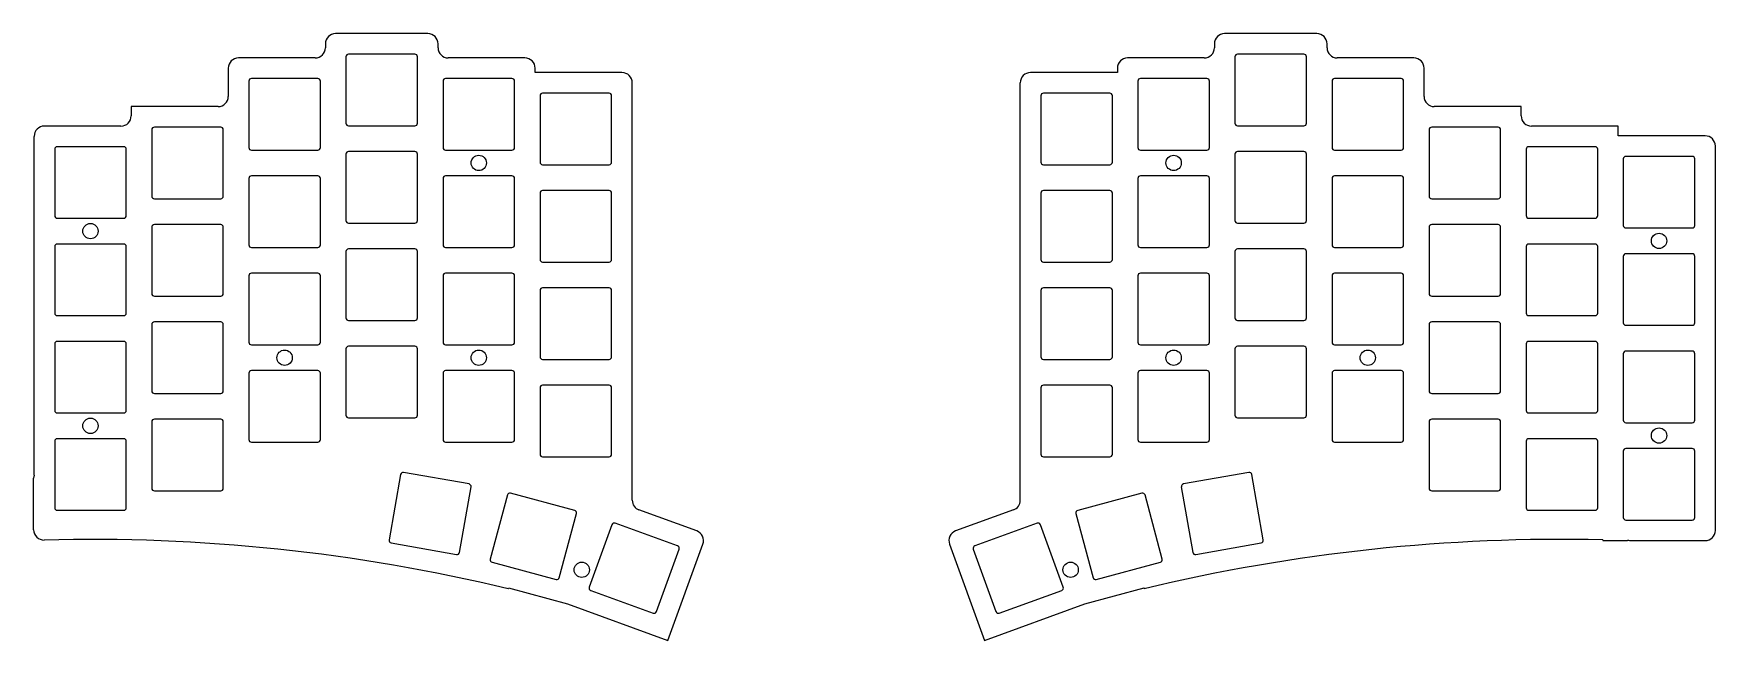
# Model space of a CAD drawing. Header units: millimetres. Extents: x 58 to 387, y -231 to -112.
import ezdxf

# ---------------------------------------------------------------- set-up
doc = ezdxf.new("R2010")
doc.units = ezdxf.units.MM

msp = doc.modelspace()

# ---------------------------------------------------------------- linework, layer by layer
for p, q in [((135.03, -111.82), (116.97, -111.82)), ((309.02, -111.82), (290.98, -111.82)), ((114.97, -113.82), (114.97, -114.58)), ((137.03, -114.58), (137.03, -113.82)), ((288.98, -113.82), (288.98, -114.58)), ((311.02, -114.58), (311.02, -113.82)), ((112.97, -116.58), (97.97, -116.58)), ((119, -116.35), (119, -129.35)), ((132.5, -115.85), (119.5, -115.85)), ((133, -129.35), (133, -116.35)), ((154.03, -116.58), (139.03, -116.58)), ((286.98, -116.58), (271.98, -116.58)), ((293, -116.35), (293, -129.35)), ((306.5, -115.85), (293.5, -115.85)), ((307, -129.35), (307, -116.35)), ((328.02, -116.58), (313.02, -116.58)), ((95.97, -118.58), (95.97, -124.11)), ((100, -121.11), (100, -134.11)), ((113.5, -120.61), (100.5, -120.61)), ((114, -134.11), (114, -121.11)), ((138, -121.11), (138, -134.11)), ((151.5, -120.61), (138.5, -120.61)), ((152, -134.11), (152, -121.11)), ((156.03, -119.44), (156.03, -118.58)), ((173.03, -119.44), (156.03, -119.44)), ((175.03, -203.14), (175.03, -121.44)), ((250.97, -203.14), (250.97, -121.44)), ((269.98, -119.44), (252.97, -119.44)), ((269.98, -118.58), (269.98, -119.44)), ((274, -121.11), (274, -134.11)), ((287.5, -120.61), (274.5, -120.61)), ((288, -134.11), (288, -121.11)), ((312, -121.11), (312, -134.11)), ((325.5, -120.61), (312.5, -120.61)), ((326, -134.11), (326, -121.11)), ((330.02, -124.11), (330.02, -118.58)), ((157, -123.97), (157, -136.97)), ((170.5, -123.47), (157.5, -123.47)), ((171, -136.97), (171, -123.97)), ((255, -123.97), (255, -136.97)), ((268.5, -123.47), (255.5, -123.47)), ((269, -136.97), (269, -123.97)), ((93.97, -126.11), (76.97, -126.11)), ((76.97, -126.11), (76.97, -127.92)), ((349.02, -126.11), (332.02, -126.11)), ((349.02, -127.92), (349.02, -126.11)), ((74.97, -129.92), (59.98, -129.92)), ((81, -130.63), (81, -143.63)), ((94.5, -130.13), (81.5, -130.13)), ((95, -143.63), (95, -130.63)), ((119.5, -129.85), (132.5, -129.85)), ((293.5, -129.85), (306.5, -129.85)), ((331, -130.63), (331, -143.63)), ((344.5, -130.13), (331.5, -130.13)), ((345, -143.63), (345, -130.63)), ((368.02, -129.92), (351.02, -129.92)), ((368.02, -131.82), (368.02, -129.92)), ((57.98, -198.21), (57.98, -131.92)), ((62, -134.44), (62, -147.44)), ((75.5, -133.94), (62.5, -133.94)), ((76, -147.44), (76, -134.44)), ((100.5, -134.61), (113.5, -134.61)), ((132.5, -134.9), (119.5, -134.9)), ((138.5, -134.61), (151.5, -134.61)), ((274.5, -134.61), (287.5, -134.61)), ((306.5, -134.9), (293.5, -134.9)), ((312.5, -134.61), (325.5, -134.61)), ((350, -134.44), (350, -147.44)), ((363.5, -133.94), (350.5, -133.94)), ((364, -147.44), (364, -134.44)), ((385.02, -131.82), (368.02, -131.82)), ((387.02, -209.03), (387.02, -133.82)), ((119, -135.4), (119, -148.4)), ((133, -148.4), (133, -135.4)), ((157.5, -137.47), (170.5, -137.47)), ((255.5, -137.47), (268.5, -137.47)), ((293, -135.4), (293, -148.4)), ((307, -148.4), (307, -135.4)), ((369, -136.35), (369, -149.35)), ((382.5, -135.85), (369.5, -135.85)), ((383, -149.35), (383, -136.35)), ((100, -140.16), (100, -153.16)), ((113.5, -139.66), (100.5, -139.66)), ((114, -153.16), (114, -140.16)), ((138, -140.16), (138, -153.16)), ((151.5, -139.66), (138.5, -139.66)), ((152, -153.16), (152, -140.16)), ((274, -140.16), (274, -153.16)), ((287.5, -139.66), (274.5, -139.66)), ((288, -153.16), (288, -140.16)), ((312, -140.16), (312, -153.16)), ((325.5, -139.66), (312.5, -139.66)), ((326, -153.16), (326, -140.16)), ((81.5, -144.13), (94.5, -144.13)), ((157, -143.02), (157, -156.02)), ((170.5, -142.52), (157.5, -142.52)), ((171, -156.02), (171, -143.02)), ((255, -143.02), (255, -156.02)), ((268.5, -142.52), (255.5, -142.52)), ((269, -156.02), (269, -143.02)), ((331.5, -144.13), (344.5, -144.13)), ((62.5, -147.94), (75.5, -147.94)), ((350.5, -147.94), (363.5, -147.94)), ((81, -149.69), (81, -162.69)), ((94.5, -149.19), (81.5, -149.19)), ((95, -162.69), (95, -149.69)), ((119.5, -148.9), (132.5, -148.9)), ((293.5, -148.9), (306.5, -148.9)), ((331, -149.69), (331, -162.69)), ((344.5, -149.19), (331.5, -149.19)), ((345, -162.69), (345, -149.69)), ((369.5, -149.85), (382.5, -149.85)), ((62, -153.5), (62, -166.5)), ((75.5, -153), (62.5, -153)), ((76, -166.5), (76, -153.5)), ((100.5, -153.66), (113.5, -153.66)), ((119, -154.45), (119, -167.45)), ((132.5, -153.95), (119.5, -153.95)), ((133, -167.45), (133, -154.45)), ((138.5, -153.66), (151.5, -153.66)), ((274.5, -153.66), (287.5, -153.66)), ((293, -154.45), (293, -167.45)), ((306.5, -153.95), (293.5, -153.95)), ((307, -167.45), (307, -154.45)), ((312.5, -153.66), (325.5, -153.66)), ((350, -153.5), (350, -166.5)), ((363.5, -153), (350.5, -153)), ((364, -166.5), (364, -153.5)), ((157.5, -156.52), (170.5, -156.52)), ((255.5, -156.52), (268.5, -156.52)), ((369, -155.4), (369, -168.4)), ((382.5, -154.9), (369.5, -154.9)), ((383, -168.4), (383, -155.4)), ((100, -159.21), (100, -172.21)), ((113.5, -158.71), (100.5, -158.71)), ((114, -172.21), (114, -159.21)), ((138, -159.21), (138, -172.21)), ((151.5, -158.71), (138.5, -158.71)), ((152, -172.21), (152, -159.21)), ((274, -159.21), (274, -172.21)), ((287.5, -158.71), (274.5, -158.71)), ((288, -172.21), (288, -159.21)), ((312, -159.21), (312, -172.21)), ((325.5, -158.71), (312.5, -158.71)), ((326, -172.21), (326, -159.21)), ((81.5, -163.19), (94.5, -163.19)), ((157, -162.07), (157, -175.07)), ((170.5, -161.57), (157.5, -161.57)), ((171, -175.07), (171, -162.07)), ((255, -162.07), (255, -175.07)), ((268.5, -161.57), (255.5, -161.57)), ((269, -175.07), (269, -162.07)), ((331.5, -163.19), (344.5, -163.19)), ((62.5, -167), (75.5, -167)), ((350.5, -167), (363.5, -167)), ((81, -168.74), (81, -181.74)), ((94.5, -168.24), (81.5, -168.24)), ((95, -181.74), (95, -168.74)), ((119.5, -167.95), (132.5, -167.95)), ((293.5, -167.95), (306.5, -167.95)), ((331, -168.74), (331, -181.74)), ((344.5, -168.24), (331.5, -168.24)), ((345, -181.74), (345, -168.74)), ((369.5, -168.9), (382.5, -168.9)), ((62, -172.54), (62, -185.54)), ((75.5, -172.04), (62.5, -172.04)), ((76, -185.54), (76, -172.54)), ((100.5, -172.71), (113.5, -172.71)), ((119, -173.5), (119, -186.5)), ((132.5, -173), (119.5, -173)), ((133, -186.5), (133, -173.5)), ((138.5, -172.71), (151.5, -172.71)), ((274.5, -172.71), (287.5, -172.71)), ((293, -173.5), (293, -186.5)), ((306.5, -173), (293.5, -173)), ((307, -186.5), (307, -173.5)), ((312.5, -172.71), (325.5, -172.71)), ((350, -172.54), (350, -185.54)), ((363.5, -172.04), (350.5, -172.04)), ((364, -185.54), (364, -172.54)), ((382.5, -173.95), (369.5, -173.95)), ((157.5, -175.57), (170.5, -175.57)), ((255.5, -175.57), (268.5, -175.57)), ((369, -174.45), (369, -187.45)), ((383, -187.45), (383, -174.45)), ((100, -178.26), (100, -191.26)), ((113.5, -177.76), (100.5, -177.76)), ((114, -191.26), (114, -178.26)), ((138, -178.26), (138, -191.26)), ((151.5, -177.76), (138.5, -177.76)), ((152, -191.26), (152, -178.26)), ((170.5, -180.62), (157.5, -180.62)), ((268.5, -180.62), (255.5, -180.62)), ((274, -178.26), (274, -191.26)), ((287.5, -177.76), (274.5, -177.76)), ((288, -191.26), (288, -178.26)), ((312, -178.26), (312, -191.26)), ((325.5, -177.76), (312.5, -177.76)), ((326, -191.26), (326, -178.26)), ((81.5, -182.24), (94.5, -182.24)), ((157, -181.12), (157, -194.12)), ((171, -194.12), (171, -181.12)), ((255, -181.12), (255, -194.12)), ((269, -194.12), (269, -181.12)), ((331.5, -182.24), (344.5, -182.24)), ((62.5, -186.04), (75.5, -186.04)), ((94.5, -187.28), (81.5, -187.28)), ((119.5, -187), (132.5, -187)), ((293.5, -187), (306.5, -187)), ((344.5, -187.28), (331.5, -187.28)), ((350.5, -186.04), (363.5, -186.04)), ((81, -187.78), (81, -200.78)), ((95, -200.78), (95, -187.78)), ((331, -187.78), (331, -200.78)), ((345, -200.78), (345, -187.78)), ((369.5, -187.95), (382.5, -187.95)), ((62, -191.59), (62, -204.59)), ((75.5, -191.09), (62.5, -191.09)), ((76, -204.59), (76, -191.59)), ((100.5, -191.76), (113.5, -191.76)), ((138.5, -191.76), (151.5, -191.76)), ((274.5, -191.76), (287.5, -191.76)), ((312.5, -191.76), (325.5, -191.76)), ((350, -191.59), (350, -204.59)), ((363.5, -191.09), (350.5, -191.09)), ((364, -204.59), (364, -191.59)), ((369, -193.5), (369, -206.5)), ((382.5, -193), (369.5, -193)), ((383, -206.5), (383, -193.5)), ((157.5, -194.62), (170.5, -194.62)), ((255.5, -194.62), (268.5, -194.62)), ((57.98, -198.21), (57.88, -198.78)), ((57.88, -208.91), (57.88, -198.78)), ((129.71, -198.1), (127.45, -210.9)), ((143.09, -199.95), (130.29, -197.69)), ((141.24, -213.33), (143.5, -200.53)), ((282.5, -200.53), (284.76, -213.33)), ((295.71, -197.69), (282.91, -199.95)), ((298.55, -210.9), (296.29, -198.1)), ((81.5, -201.28), (94.5, -201.28)), ((150.6, -202.1), (147.23, -214.66)), ((163.77, -205.11), (151.21, -201.75)), ((274.79, -201.75), (262.23, -205.11)), ((278.77, -214.66), (275.4, -202.1)), ((331.5, -201.28), (344.5, -201.28)), ((62.5, -205.09), (75.5, -205.09)), ((160.76, -218.28), (164.12, -205.73)), ((187.67, -209.14), (176.34, -205.02)), ((249.66, -205.02), (238.33, -209.14)), ((261.88, -205.73), (265.24, -218.28)), ((350.5, -205.09), (363.5, -205.09)), ((369.5, -207), (382.5, -207)), ((171.06, -207.91), (166.61, -220.13)), ((183.92, -212.06), (171.7, -207.62)), ((254.3, -207.62), (242.08, -212.06)), ((259.39, -220.13), (254.94, -207.91)), ((127.86, -211.48), (140.66, -213.74)), ((179.77, -224.92), (184.22, -212.7)), ((182, -230.55), (188.86, -211.71)), ((237.14, -211.71), (244, -230.55)), ((241.78, -212.7), (246.23, -224.92)), ((285.34, -213.74), (298.14, -211.48)), ((364.98, -210.88), (364.98, -211.03)), ((364.98, -211.03), (369.85, -211.03)), ((370.28, -211.03), (385.02, -211.03)), ((370.29, -211.04), (370.28, -211.03)), ((147.59, -215.27), (160.15, -218.64)), ((265.85, -218.64), (278.41, -215.27)), ((150.77, -220.45), (150.8, -220.3)), ((150.8, -220.3), (162.36, -223.4)), ((263.64, -223.4), (275.2, -220.3)), ((275.2, -220.3), (275.23, -220.45)), ((162.36, -223.4), (182, -230.55)), ((166.91, -220.77), (179.13, -225.22)), ((244, -230.55), (263.64, -223.4)), ((246.87, -225.22), (259.09, -220.77))]:
    msp.add_line(p, q)
for centre in [(145, -137.13), (281, -137.13), (69, -150.47), (376, -152.38), (107, -175.24), (145, -175.24), (281, -175.24), (319, -175.24), (69, -188.57), (376, -190.47), (165.16, -216.74), (260.84, -216.74)]:
    msp.add_circle(centre, 1.5)
for centre, radius, start, end in [((116.97, -113.82), 2, 90, 180), ((135.03, -113.82), 2, 0, 90), ((290.98, -113.82), 2, 90, 180), ((309.02, -113.82), 2, 0, 90), ((112.97, -114.58), 2, 270, 0), ((139.03, -114.58), 2, 180, 270), ((286.98, -114.58), 2, 270, 0), ((313.02, -114.58), 2, 180, 270), ((97.97, -118.58), 2, 90, 180), ((119.5, -116.35), 0.5, 90, 180), ((132.5, -116.35), 0.5, 0, 90), ((154.03, -118.58), 2, 0, 90), ((271.98, -118.58), 2, 90, 180), ((293.5, -116.35), 0.5, 90, 180), ((306.5, -116.35), 0.5, 0, 90), ((328.02, -118.58), 2, 0, 90), ((100.5, -121.11), 0.5, 90, 180), ((113.5, -121.11), 0.5, 0, 90), ((138.5, -121.11), 0.5, 90, 180), ((151.5, -121.11), 0.5, 0, 90), ((173.03, -121.44), 2, 0, 90), ((252.97, -121.44), 2, 90, 180), ((274.5, -121.11), 0.5, 90, 180), ((287.5, -121.11), 0.5, 0, 90), ((312.5, -121.11), 0.5, 90, 180), ((325.5, -121.11), 0.5, 0, 90), ((93.97, -124.11), 2, 270, 0), ((157.5, -123.97), 0.5, 90, 180), ((170.5, -123.97), 0.5, 0, 90), ((255.5, -123.97), 0.5, 90, 180), ((268.5, -123.97), 0.5, 0, 90), ((332.02, -124.11), 2, 180, 270), ((74.97, -127.92), 2, 270, 0), ((351.02, -127.92), 2, 180, 270), ((59.98, -131.92), 2, 90, 180), ((81.5, -130.63), 0.5, 90, 180), ((94.5, -130.63), 0.5, 0, 90), ((119.5, -129.35), 0.5, 180, 270), ((132.5, -129.35), 0.5, 270, 0), ((293.5, -129.35), 0.5, 180, 270), ((306.5, -129.35), 0.5, 270, 0), ((331.5, -130.63), 0.5, 90, 180), ((344.5, -130.63), 0.5, 0, 90), ((62.5, -134.44), 0.5, 90, 180), ((75.5, -134.44), 0.5, 0, 90), ((100.5, -134.11), 0.5, 180, 270), ((113.5, -134.11), 0.5, 270, 0), ((119.5, -135.4), 0.5, 90, 180), ((132.5, -135.4), 0.5, 0, 90), ((138.5, -134.11), 0.5, 180, 270), ((151.5, -134.11), 0.5, 270, 0), ((274.5, -134.11), 0.5, 180, 270), ((287.5, -134.11), 0.5, 270, 0), ((293.5, -135.4), 0.5, 90, 180), ((306.5, -135.4), 0.5, 0, 90), ((312.5, -134.11), 0.5, 180, 270), ((325.5, -134.11), 0.5, 270, 0), ((350.5, -134.44), 0.5, 90, 180), ((363.5, -134.44), 0.5, 0, 90), ((385.02, -133.82), 2, 0, 90), ((157.5, -136.97), 0.5, 180, 270), ((170.5, -136.97), 0.5, 270, 0), ((255.5, -136.97), 0.5, 180, 270), ((268.5, -136.97), 0.5, 270, 0), ((369.5, -136.35), 0.5, 90, 180), ((382.5, -136.35), 0.5, 0, 90), ((100.5, -140.16), 0.5, 90, 180), ((113.5, -140.16), 0.5, 0, 90), ((138.5, -140.16), 0.5, 90, 180), ((151.5, -140.16), 0.5, 0, 90), ((274.5, -140.16), 0.5, 90, 180), ((287.5, -140.16), 0.5, 0, 90), ((312.5, -140.16), 0.5, 90, 180), ((325.5, -140.16), 0.5, 0, 90), ((81.5, -143.63), 0.5, 180, 270), ((94.5, -143.63), 0.5, 270, 0), ((157.5, -143.02), 0.5, 90, 180), ((170.5, -143.02), 0.5, 0, 90), ((255.5, -143.02), 0.5, 90, 180), ((268.5, -143.02), 0.5, 0, 90), ((331.5, -143.63), 0.5, 180, 270), ((344.5, -143.63), 0.5, 270, 0), ((62.5, -147.44), 0.5, 180, 270), ((75.5, -147.44), 0.5, 270, 0), ((350.5, -147.44), 0.5, 180, 270), ((363.5, -147.44), 0.5, 270, 0), ((81.5, -149.69), 0.5, 90, 180), ((94.5, -149.69), 0.5, 0, 90), ((119.5, -148.4), 0.5, 180, 270), ((132.5, -148.4), 0.5, 270, 0), ((293.5, -148.4), 0.5, 180, 270), ((306.5, -148.4), 0.5, 270, 0), ((331.5, -149.69), 0.5, 90, 180), ((344.5, -149.69), 0.5, 0, 90), ((369.5, -149.35), 0.5, 180, 270), ((382.5, -149.35), 0.5, 270, 0), ((62.5, -153.5), 0.5, 90, 180), ((75.5, -153.5), 0.5, 0, 90), ((100.5, -153.16), 0.5, 180, 270), ((113.5, -153.16), 0.5, 270, 0), ((119.5, -154.45), 0.5, 90, 180), ((132.5, -154.45), 0.5, 0, 90), ((138.5, -153.16), 0.5, 180, 270), ((151.5, -153.16), 0.5, 270, 0), ((274.5, -153.16), 0.5, 180, 270), ((287.5, -153.16), 0.5, 270, 0), ((293.5, -154.45), 0.5, 90, 180), ((306.5, -154.45), 0.5, 0, 90), ((312.5, -153.16), 0.5, 180, 270), ((325.5, -153.16), 0.5, 270, 0), ((350.5, -153.5), 0.5, 90, 180), ((363.5, -153.5), 0.5, 0, 90), ((157.5, -156.02), 0.5, 180, 270), ((170.5, -156.02), 0.5, 270, 0), ((255.5, -156.02), 0.5, 180, 270), ((268.5, -156.02), 0.5, 270, 0), ((369.5, -155.4), 0.5, 90, 180), ((382.5, -155.4), 0.5, 0, 90), ((100.5, -159.21), 0.5, 90, 180), ((113.5, -159.21), 0.5, 0, 90), ((138.5, -159.21), 0.5, 90, 180), ((151.5, -159.21), 0.5, 0, 90), ((274.5, -159.21), 0.5, 90, 180), ((287.5, -159.21), 0.5, 0, 90), ((312.5, -159.21), 0.5, 90, 180), ((325.5, -159.21), 0.5, 0, 90), ((81.5, -162.69), 0.5, 180, 270), ((94.5, -162.69), 0.5, 270, 0), ((157.5, -162.07), 0.5, 90, 180), ((170.5, -162.07), 0.5, 0, 90), ((255.5, -162.07), 0.5, 90, 180), ((268.5, -162.07), 0.5, 0, 90), ((331.5, -162.69), 0.5, 180, 270), ((344.5, -162.69), 0.5, 270, 0), ((62.5, -166.5), 0.5, 180, 270), ((75.5, -166.5), 0.5, 270, 0), ((119.5, -167.45), 0.5, 180, 270), ((132.5, -167.45), 0.5, 270, 0), ((293.5, -167.45), 0.5, 180, 270), ((306.5, -167.45), 0.5, 270, 0), ((350.5, -166.5), 0.5, 180, 270), ((363.5, -166.5), 0.5, 270, 0), ((81.5, -168.74), 0.5, 90, 180), ((94.5, -168.74), 0.5, 0, 90), ((331.5, -168.74), 0.5, 90, 180), ((344.5, -168.74), 0.5, 0, 90), ((369.5, -168.4), 0.5, 180, 270), ((382.5, -168.4), 0.5, 270, 0), ((62.5, -172.54), 0.5, 90, 180), ((75.5, -172.54), 0.5, 0, 90), ((100.5, -172.21), 0.5, 180, 270), ((113.5, -172.21), 0.5, 270, 0), ((119.5, -173.5), 0.5, 90, 180), ((132.5, -173.5), 0.5, 0, 90), ((138.5, -172.21), 0.5, 180, 270), ((151.5, -172.21), 0.5, 270, 0), ((274.5, -172.21), 0.5, 180, 270), ((287.5, -172.21), 0.5, 270, 0), ((293.5, -173.5), 0.5, 90, 180), ((306.5, -173.5), 0.5, 0, 90), ((312.5, -172.21), 0.5, 180, 270), ((325.5, -172.21), 0.5, 270, 0), ((350.5, -172.54), 0.5, 90, 180), ((363.5, -172.54), 0.5, 0, 90), ((369.5, -174.45), 0.5, 90, 180), ((382.5, -174.45), 0.5, 0, 90), ((157.5, -175.07), 0.5, 180, 270), ((170.5, -175.07), 0.5, 270, 0), ((255.5, -175.07), 0.5, 180, 270), ((268.5, -175.07), 0.5, 270, 0), ((100.5, -178.26), 0.5, 90, 180), ((113.5, -178.26), 0.5, 0, 90), ((138.5, -178.26), 0.5, 90, 180), ((151.5, -178.26), 0.5, 0, 90), ((157.5, -181.12), 0.5, 90, 180), ((170.5, -181.12), 0.5, 0, 90), ((255.5, -181.12), 0.5, 90, 180), ((268.5, -181.12), 0.5, 0, 90), ((274.5, -178.26), 0.5, 90, 180), ((287.5, -178.26), 0.5, 0, 90), ((312.5, -178.26), 0.5, 90, 180), ((325.5, -178.26), 0.5, 0, 90), ((81.5, -181.74), 0.5, 180, 270), ((94.5, -181.74), 0.5, 270, 0), ((331.5, -181.74), 0.5, 180, 270), ((344.5, -181.74), 0.5, 270, 0), ((62.5, -185.54), 0.5, 180, 270), ((75.5, -185.54), 0.5, 270, 0), ((81.5, -187.78), 0.5, 90, 180), ((94.5, -187.78), 0.5, 0, 90), ((119.5, -186.5), 0.5, 180, 270), ((132.5, -186.5), 0.5, 270, 0), ((293.5, -186.5), 0.5, 180, 270), ((306.5, -186.5), 0.5, 270, 0), ((331.5, -187.78), 0.5, 90, 180), ((344.5, -187.78), 0.5, 0, 90), ((350.5, -185.54), 0.5, 180, 270), ((363.5, -185.54), 0.5, 270, 0), ((369.5, -187.45), 0.5, 180, 270), ((382.5, -187.45), 0.5, 270, 0), ((62.5, -191.59), 0.5, 90, 180), ((75.5, -191.59), 0.5, 0, 90), ((100.5, -191.26), 0.5, 180, 270), ((113.5, -191.26), 0.5, 270, 0), ((138.5, -191.26), 0.5, 180, 270), ((151.5, -191.26), 0.5, 270, 0), ((157.5, -194.12), 0.5, 180, 270), ((170.5, -194.12), 0.5, 270, 0), ((255.5, -194.12), 0.5, 180, 270), ((268.5, -194.12), 0.5, 270, 0), ((274.5, -191.26), 0.5, 180, 270), ((287.5, -191.26), 0.5, 270, 0), ((312.5, -191.26), 0.5, 180, 270), ((325.5, -191.26), 0.5, 270, 0), ((350.5, -191.59), 0.5, 90, 180), ((363.5, -191.59), 0.5, 0, 90), ((369.5, -193.5), 0.5, 90, 180), ((382.5, -193.5), 0.5, 0, 90), ((130.2, -198.19), 0.5, 80, 170), ((143, -200.44), 0.5, 350, 80), ((283, -200.44), 0.5, 100, 190), ((295.8, -198.19), 0.5, 10, 100), ((81.5, -200.78), 0.5, 180, 270), ((94.5, -200.78), 0.5, 270, 0), ((151.08, -202.23), 0.5, 75, 165), ((177.03, -203.14), 2, 180, 250), ((248.97, -203.14), 2, 290, 0), ((274.92, -202.23), 0.5, 15, 105), ((331.5, -200.78), 0.5, 180, 270), ((344.5, -200.78), 0.5, 270, 0), ((62.5, -204.59), 0.5, 180, 270), ((75.5, -204.59), 0.5, 270, 0), ((163.64, -205.6), 0.5, 345, 75), ((262.36, -205.6), 0.5, 105, 195), ((350.5, -204.59), 0.5, 180, 270), ((363.5, -204.59), 0.5, 270, 0), ((369.5, -206.5), 0.5, 180, 270), ((382.5, -206.5), 0.5, 270, 0), ((59.88, -208.91), 2, 180, 271.5033), ((171.53, -208.09), 0.5, 70, 160), ((186.98, -211.02), 2, 340, 70), ((239.02, -211.02), 2, 110, 200), ((254.47, -208.09), 0.5, 20, 110), ((385.02, -209.03), 2, 270, 0), ((69.11, -560.79), 350, 76.5069, 91.5033), ((127.95, -210.99), 0.5, 170, 260), ((140.75, -213.24), 0.5, 260, 350), ((183.75, -212.53), 0.5, 340, 70), ((242.25, -212.53), 0.5, 110, 200), ((356.89, -560.79), 350, 448.6764, 463.4931), ((285.25, -213.24), 0.5, 190, 280), ((298.05, -210.99), 0.5, 280, 10), ((356.89, -560.79), 350, 447.8065, 447.8783), ((147.72, -214.79), 0.5, 165, 255), ((278.28, -214.79), 0.5, 285, 15), ((160.27, -218.15), 0.5, 255, 345), ((167.08, -220.3), 0.5, 160, 250), ((258.92, -220.3), 0.5, 290, 20), ((265.73, -218.15), 0.5, 195, 285), ((179.3, -224.75), 0.5, 250, 340), ((246.7, -224.75), 0.5, 200, 290)]:
    msp.add_arc(centre, radius, start, end)

doc.saveas('drawing.dxf')
